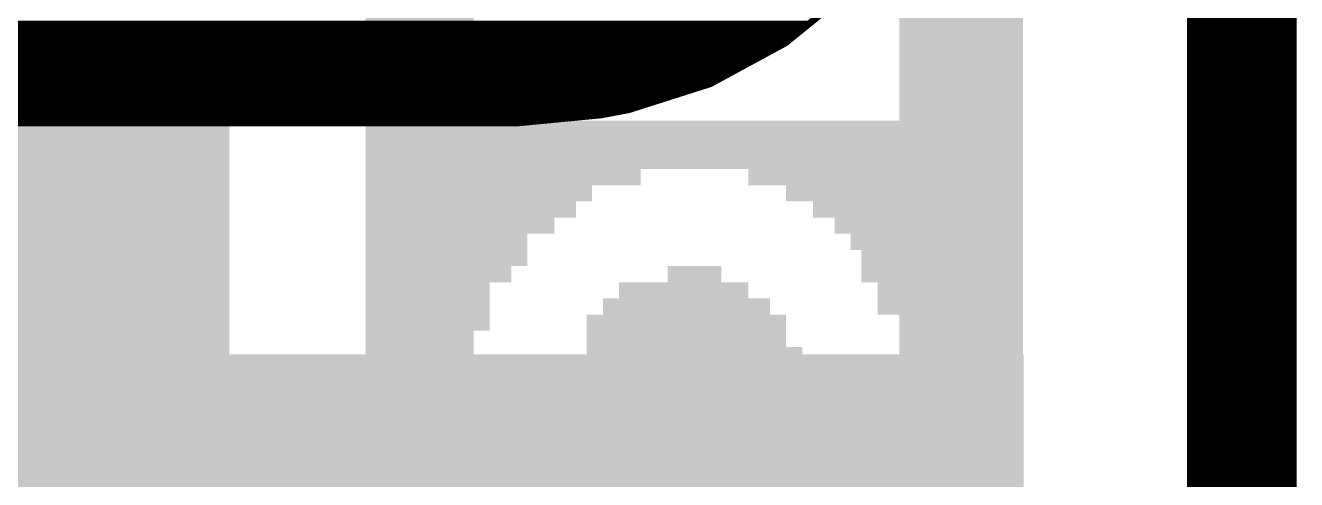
# Model space of a CAD drawing. Extents: x -27.9 to 58.7, y -12 to 40.1.
# Drawn here: x 23.142 to 25.502, y 15.868 to 16.71 of the extents above; entities that cross this region are included whole.
import ezdxf

# ---------------------------------------------------------------- set-up
doc = ezdxf.new("R2010")
doc.units = 0
for name, color, linetype in [('1', 12, 'CONTINUOUS'), ('16', 132, 'CONTINUOUS'), ('20', 31, 'CONTINUOUS'), ('21', 41, 'CONTINUOUS'), ('22', 40, 'CONTINUOUS')]:
    doc.layers.add(name, color=color, linetype=linetype)

# ---------------------------------------------------------------- blocks, each defined once
blk = doc.blocks.new('RECT')
blk.add_solid([(-0.5, -0.5), (0.5, -0.5), (-0.5, 0.5), (0.5, 0.5)])

msp = doc.modelspace()

# ---------------------------------------------------------------- linework, layer by layer
at = {"layer": '1', "const_width": 0.2032}
msp.add_lwpolyline([(25.4, 0), (25.4, 25.4)], dxfattribs=at)
at = {"layer": '16', "const_width": 0.2032}
msp.add_lwpolyline([(25.4, 0), (25.4, 25.4)], dxfattribs=at)
at = {"layer": '20', "const_width": 0.2032}
msp.add_lwpolyline([(25.4, 25.4), (25.4, 0)], dxfattribs=at)
at = {"layer": '21', "const_width": 0.0127}
for points in [[(24.5529, 16.678), (24.6761, 16.7779)], [(20.9578, 16.7132), (24.5963, 16.7132)], [(20.9578, 16.7005), (24.5806, 16.7005)], [(20.9578, 16.6878), (24.5649, 16.6878)], [(20.9578, 16.6751), (24.5474, 16.6751)], [(24.4133, 16.6023), (24.5529, 16.678)], [(20.9578, 16.6624), (24.524, 16.6624)], [(20.9578, 16.6497), (24.5006, 16.6497)], [(20.9578, 16.637), (24.4772, 16.637)], [(20.9578, 16.6243), (24.4538, 16.6243)], [(20.9578, 16.6116), (24.4304, 16.6116)], [(20.9578, 16.5989), (24.4027, 16.5989)], [(20.9578, 16.5862), (24.3628, 16.5862)], [(24.2621, 16.5541), (24.4133, 16.6023)], [(20.9578, 16.5735), (24.323, 16.5735)], [(20.9578, 16.5608), (24.2831, 16.5608)], [(20.9584, 16.5481), (24.2303, 16.5481)], [(20.9591, 16.5354), (24.1165, 16.5354)], [(24.0523, 16.5293), (24.2104, 16.5444)], [(24.2104, 16.5444), (24.2621, 16.5541)], [(20.9595, 16.5293), (24.0523, 16.5293)]]:
    msp.add_lwpolyline(points, dxfattribs=at)
at = {"layer": '21', "const_width": 0.0064}
for points in [[(24.5806, 16.6973, 1), (24.5806, 16.7037)], [(24.5963, 16.71, 1), (24.5963, 16.7164)], [(24.5474, 16.6719, 1), (24.5474, 16.6783)], [(24.5509, 16.6805, 1), (24.5549, 16.6756)], [(24.5544, 16.6753, 1), (24.5514, 16.6808)], [(24.5649, 16.6846, 1), (24.5649, 16.691)], [(24.524, 16.6592, 1), (24.524, 16.6656)], [(24.4772, 16.6338, 1), (24.4772, 16.6402)], [(24.5006, 16.6465, 1), (24.5006, 16.6529)], [(24.4304, 16.6084, 1), (24.4304, 16.6148)], [(24.4538, 16.6211, 1), (24.4538, 16.6275)], [(24.3628, 16.583, 1), (24.3628, 16.5894)], [(24.4027, 16.5957, 1), (24.4027, 16.6021)], [(24.4118, 16.6051, 1), (24.4148, 16.5995)], [(24.4143, 16.5993, 1), (24.4123, 16.6053)], [(24.2831, 16.5576, 1), (24.2831, 16.564)], [(24.323, 16.5703, 1), (24.323, 16.5767)], [(24.1165, 16.5322, 1), (24.1165, 16.5386)], [(24.2098, 16.5475, 1), (24.211, 16.5412)], [(24.2107, 16.5412, 1), (24.2101, 16.5475)], [(24.2303, 16.5449, 1), (24.2303, 16.5513)], [(24.2612, 16.5571, 1), (24.2631, 16.5511)], [(24.2627, 16.551, 1), (24.2615, 16.5572)], [(24.052, 16.5324, 1), (24.0526, 16.5261)], [(24.0523, 16.5261, 1), (24.0523, 16.5325)]]:
    msp.add_lwpolyline(points, format="xyb", dxfattribs=at)

# ---------------------------------------------------------------- block references
at = {"layer": '1', "xscale": 1.2, "yscale": 2, "rotation": 90}
msp.add_blockref('RECT', (23.995, 15.5), dxfattribs=at)
at = {"layer": '16', "xscale": 0.635, "yscale": 1.27, "rotation": 270}
msp.add_blockref('RECT', (22.8854, 16.383), dxfattribs=at)
at = {"layer": '22', "rotation": 90}
for p, xscale, yscale in [((23.789, 16.399), 3.63, 0.03), ((23.819, 16.399), 3.63, 0.03), ((23.849, 16.399), 3.63, 0.03), ((23.879, 16.399), 3.63, 0.03), ((23.899, 16.399), 3.63, 0.03), ((23.929, 16.399), 3.63, 0.03), ((23.959, 16.399), 3.63, 0.03), ((24.779, 16.399), 3.63, 0.03), ((24.804, 16.399), 3.63, 0.02), ((24.829, 16.399), 3.63, 0.03), ((24.859, 16.399), 3.63, 0.03), ((24.894, 16.399), 3.63, 0.04), ((24.924, 16.399), 3.63, 0.02), ((24.949, 16.399), 3.63, 0.03), ((24.979, 16.399), 3.63, 0.03), ((23.989, 16.339), 0.39, 0.03), ((24.024, 16.384), 0.3, 0.04), ((24.059, 16.399), 0.27, 0.03), ((24.089, 16.429), 0.21, 0.03), ((24.109, 16.429), 0.21, 0.03), ((24.144, 16.444), 0.18, 0.04), ((24.179, 16.459), 0.15, 0.03), ((24.199, 16.474), 0.12, 0.03), ((24.229, 16.474), 0.12, 0.03), ((24.264, 16.474), 0.12, 0.04), ((24.299, 16.489), 0.09, 0.03), ((24.329, 16.489), 0.09, 0.03), ((24.349, 16.489), 0.09, 0.03), ((24.384, 16.489), 0.09, 0.04), ((24.419, 16.489), 0.09, 0.03), ((24.439, 16.489), 0.09, 0.03), ((24.469, 16.489), 0.09, 0.03), ((24.504, 16.474), 0.12, 0.04), ((24.539, 16.474), 0.12, 0.03), ((24.569, 16.459), 0.15, 0.03), ((24.589, 16.459), 0.15, 0.03), ((24.624, 16.444), 0.18, 0.04), ((24.659, 16.429), 0.21, 0.03), ((24.689, 16.414), 0.24, 0.03), ((24.709, 16.384), 0.3, 0.03), ((24.744, 16.354), 0.36, 0.04), ((24.349, 16.099), 0.33, 0.03), ((24.384, 16.099), 0.33, 0.04), ((24.419, 16.099), 0.33, 0.03), ((24.264, 16.084), 0.3, 0.04), ((24.299, 16.084), 0.3, 0.03), ((24.329, 16.084), 0.3, 0.03), ((24.439, 16.084), 0.3, 0.03), ((24.469, 16.084), 0.3, 0.03), ((24.229, 16.069), 0.27, 0.03), ((24.504, 16.069), 0.27, 0.04), ((24.199, 16.054), 0.24, 0.03), ((24.539, 16.054), 0.24, 0.03), ((24.569, 16.024), 0.18, 0.03), ((24.179, 16.024), 0.12, 0.03)]:
    msp.add_blockref('RECT', p, dxfattribs=dict(at, xscale=xscale, yscale=yscale))

doc.saveas('drawing.dxf')
